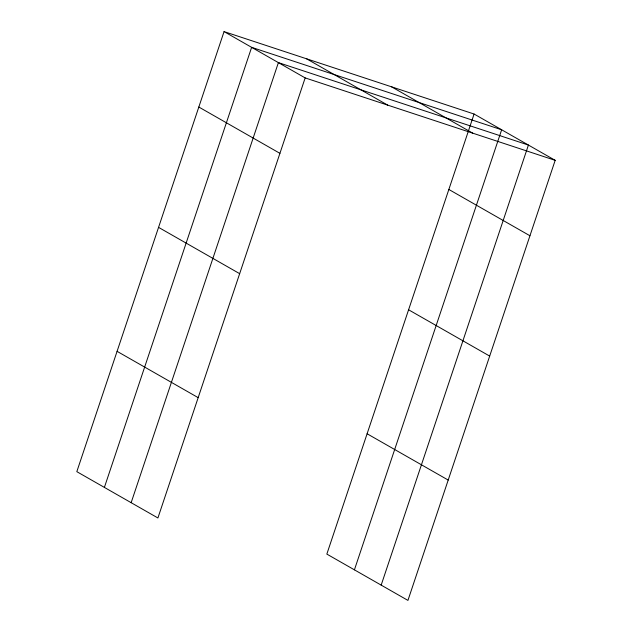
<?xml version="1.0" encoding="UTF-8"?>
<svg xmlns="http://www.w3.org/2000/svg" width="632" height="632" viewBox="0 0 632 632"><rect width="100%" height="100%" fill="white"/><g stroke="black" fill="none" stroke-linecap="round" stroke-linejoin="round"><path stroke-width="0.95" d="M224.06 31.6L76.82 471.662L157.913 517.971L305.161 77.91L224.06 31.6L474.087 114.029L555.18 160.338L407.94 600.4L326.839 554.09L474.087 114.029M104.391 487.406L251.631 47.345L501.658 129.773L354.418 569.835M131.148 502.693L278.396 62.623L528.423 145.052L381.175 585.121M305.161 77.91L555.18 160.338M391.579 86.829L472.673 133.131M306.567 58.8L387.669 105.11M448.846 189.458L529.948 235.76M198.819 107.029L279.921 153.339M408.588 309.783L489.682 356.093M158.561 227.362L239.654 273.664M367.105 433.765L448.199 480.067M117.078 351.337L198.179 397.647"/></g></svg>
